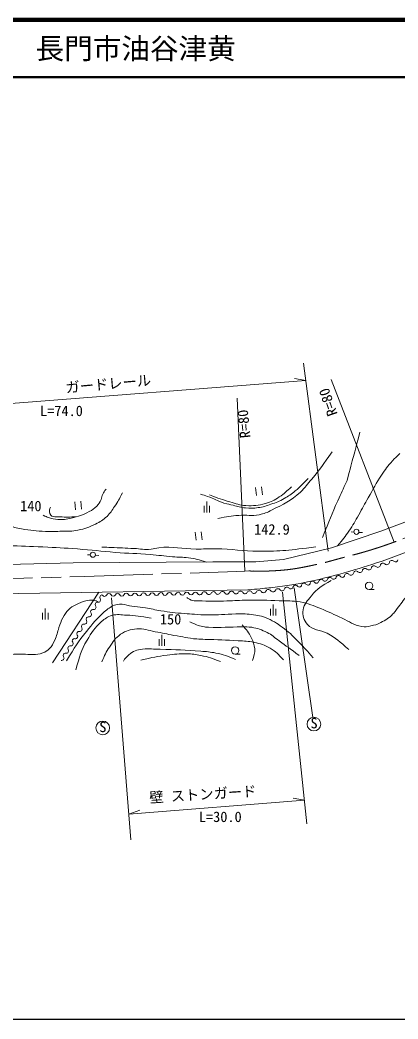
# Model space of a CAD drawing. Units: millimetres, scale not verified. Extents: x 40000 to 680000, y 20000 to 380000.
# Drawn here: x 395113 to 461222, y 205000 to 380000 of the extents above; entities that cross this region are included whole.
import ezdxf
from ezdxf.enums import TextEntityAlignment as Align

# ---------------------------------------------------------------- set-up
doc = ezdxf.new("R2010")
doc.units = ezdxf.units.MM
doc.header["$LTSCALE"] = 1000
doc.linetypes.add('CHAIN', pattern=[18.5, 12, -1.5, 3.5, -1.5])
for name, color, linetype, lineweight in [('M-BGD', 7, 'Continuous', 13), ('M-BMK', 2, 'CHAIN', 13), ('M-STR-HTXT', 7, 'Continuous', 13), ('M-TTL', 2, 'Continuous', 140), ('M-TTL-BAND', 7, 'Continuous', 25), ('M-TTL-LINE', 7, 'Continuous', 50), ('M-TTL-TXT', 7, 'Continuous', 13)]:
    doc.layers.add(name, color=color, linetype=linetype, lineweight=lineweight)
doc.styles.add('ＭＳ ゴシック', font='')
doc.styles.get('ＭＳ ゴシック').set_extended_font_data('MS Gothic')

msp = doc.modelspace()

# ---------------------------------------------------------------- linework, layer by layer
at = {"layer": 'M-BGD'}
for p, q in [((436322, 298099), (436463, 296707)), ((437366, 298205), (437508, 296812)), ((404687, 295587), (404829, 294194)), ((405732, 295693), (405873, 294300)), ((427323, 294889), (427323, 293732)), ((427795, 295644), (427795, 293732)), ((428267, 294889), (428267, 293732)), ((425760, 290254), (425901, 288861)), ((426804, 290359), (426945, 288967)), ((453015, 290340), (453500, 290308)), ((454388, 290250), (455008, 290209)), ((406926, 286321), (407411, 286289)), ((408299, 286231), (408919, 286191)), ((434942, 280197), (390183, 279456)), ((443071, 280552), (446314, 257844)), ((456164, 280230), (457071, 280230)), ((400818, 267403), (408901, 279766)), ((399538, 276899), (399538, 274986)), ((438928, 276858), (438928, 275700)), ((439400, 277613), (439400, 275700)), ((439873, 276858), (439873, 275700)), ((399066, 276143), (399066, 274986)), ((400010, 276143), (400010, 274986)), ((419443, 271544), (419443, 270387)), ((419915, 272299), (419915, 270387)), ((420387, 271544), (420387, 270387)), ((432730, 268917), (433637, 268917))]:
    msp.add_line(p, q, dxfattribs=at)
for points in [[(374368, 284148), (374492, 284148), (404389, 284904), (428824, 285062), (436341, 285113), (441212, 285466), (449596, 287548), (458247, 290433), (486265, 300948), (507615, 309081), (509515, 309657), (519415, 312266)], [(506755, 303363), (459560, 285607), (459745, 285677)]]:
    msp.add_lwpolyline(points, dxfattribs=at)
for centre, radius in [((453948, 290346), 450), ((407860, 286328), 450), ((456164, 280878), 648), ((432730, 269565), 648), ((446527, 256664), 1200), ((409592, 256003), 1200)]:
    msp.add_circle(centre, radius, dxfattribs=at)
for centre, radius, start, end in [((460164, 284869), 460, 43.58009, 169.25438), ((460796, 285490), 426, 225.36277, 356.48939), ((454549, 283653), 460, 223.58009, 349.25438), ((455453, 283481), 460, 43.58009, 169.25438), ((456119, 284116), 460, 223.58009, 349.25438), ((457023, 283944), 460, 43.58009, 169.25438), ((457689, 284578), 460, 223.58009, 349.25438), ((458593, 284407), 460, 43.58009, 169.25438), ((459260, 285041), 460, 223.58009, 349.25438), ((447794, 281604), 422, 36.76606, 168.62118), ((448471, 282109), 422, 216.76606, 348.62118), ((449298, 281943), 422, 36.76606, 168.62118), ((449975, 282448), 422, 216.76606, 348.62118), ((450803, 282282), 422, 36.76606, 168.62118), ((451479, 282787), 422, 216.76606, 348.62118), ((452307, 282620), 422, 36.76606, 168.62118), ((452979, 283190), 460, 223.58009, 349.25438), ((453882, 283019), 460, 43.58009, 169.25438), ((435266, 279569), 438, 26.66251, 155.87728), ((436913, 279647), 468, 32.35148, 156.81785), ((438564, 279780), 468, 32.35148, 156.81785), ((439355, 280281), 468, 212.35148, 336.81785), ((440215, 279912), 468, 32.35148, 156.81785), ((440949, 280415), 422, 216.76606, 348.62118), ((441777, 280249), 422, 36.76606, 168.62118), ((442453, 280754), 422, 216.76606, 348.62118), ((443281, 280587), 422, 36.76606, 168.62118), ((443958, 281093), 422, 216.76606, 348.62118), ((444785, 280926), 422, 36.76606, 168.62118), ((445462, 281432), 422, 216.76606, 348.62118), ((446290, 281265), 422, 36.76606, 168.62118), ((446966, 281771), 422, 216.76606, 348.62118), ((408798, 278402), 408, 260.69305, 35.10757), ((409465, 278872), 408, 80.69305, 215.10757), ((409907, 279442), 411, 204.03259, 337.89855), ((410669, 279133), 411, 24.03259, 157.89855), ((411419, 279467), 411, 204.03259, 337.89855), ((412181, 279158), 411, 24.03259, 157.89855), ((412932, 279493), 411, 204.03259, 337.89855), ((413694, 279184), 411, 24.03259, 157.89855), ((414445, 279518), 411, 204.03259, 337.89855), ((415206, 279209), 411, 24.03259, 157.89855), ((415957, 279544), 411, 204.03259, 337.89855), ((416719, 279235), 411, 24.03259, 157.89855), ((417470, 279569), 411, 204.03259, 337.89855), ((418231, 279260), 411, 24.03259, 157.89855), ((418982, 279595), 411, 204.03259, 337.89855), ((419744, 279286), 411, 24.03259, 157.89855), ((420495, 279620), 411, 204.03259, 337.89855), ((421256, 279311), 411, 24.03259, 157.89855), ((422007, 279646), 411, 204.03259, 337.89855), ((422769, 279337), 411, 24.03259, 157.89855), ((423520, 279671), 411, 204.03259, 337.89855), ((424281, 279362), 411, 24.03259, 157.89855), ((425032, 279697), 411, 204.03259, 337.89855), ((425794, 279388), 411, 24.03259, 157.89855), ((426561, 279751), 438, 206.66251, 335.87728), ((427360, 279394), 438, 26.66251, 155.87728), ((428142, 279786), 438, 206.66251, 335.87728), ((428941, 279429), 438, 26.66251, 155.87728), ((429723, 279821), 438, 206.66251, 335.87728), ((430522, 279464), 438, 26.66251, 155.87728), ((431304, 279856), 438, 206.66251, 335.87728), ((432103, 279499), 438, 26.66251, 155.87728), ((432885, 279892), 438, 206.66251, 335.87728), ((433684, 279534), 438, 26.66251, 155.87728), ((434467, 279927), 438, 206.66251, 335.87728), ((436052, 280016), 468, 212.35148, 336.81785), ((437704, 280148), 468, 212.35148, 336.81785), ((407866, 276322), 408, 80.69305, 215.10757), ((407998, 277128), 408, 260.69305, 35.10757), ((408666, 277597), 408, 80.69305, 215.10757), ((406399, 274578), 408, 260.69305, 35.10757), ((407066, 275047), 408, 80.69305, 215.10757), ((407198, 275853), 408, 260.69305, 35.10757), ((405599, 273303), 408, 260.69305, 35.10757), ((406267, 273772), 408, 80.69305, 215.10757), ((404667, 271223), 408, 80.69305, 215.10757), ((404799, 272028), 408, 260.69305, 35.10757), ((405467, 272498), 408, 80.69305, 215.10757), ((403200, 269478), 408, 260.69305, 35.10757), ((403868, 269948), 408, 80.69305, 215.10757), ((404000, 270753), 408, 260.69305, 35.10757), ((402400, 268204), 408, 260.69305, 35.10757), ((403068, 268673), 408, 80.69305, 215.10757)]:
    msp.add_arc(centre, radius, start, end, dxfattribs=at)
msp.add_open_spline([(454548, 307785), (453444, 303561), (453444, 303561), (452340, 299337)], degree=3, dxfattribs=at)
for points, knots in [([(429708, 292689), (431425, 293004), (431934, 293100), (433377, 293227), (434769, 293349), (435590, 293034), (436952, 293344), (437834, 293544), (438327, 293716), (439125, 294138), (441174, 295221), (442472, 295694), (444150, 297293), (445011, 298114), (445394, 298671), (446159, 299583), (447651, 301362), (448081, 302041), (449711, 304350)], [0, 0, 0, 0, 1, 1, 1, 2, 2, 2, 3, 3, 3, 4, 4, 4, 5, 5, 5, 6, 6, 6, 6]), ([(461526, 304032), (460900, 303473), (460720, 303285), (460241, 302770), (459406, 301874), (459032, 301286), (458348, 300270), (457349, 298787), (456923, 297872), (456034, 296321), (455368, 295158), (455026, 294488), (454352, 293330), (453699, 292208), (453378, 291550), (452646, 290479), (451927, 289428), (451634, 289076), (450652, 287900)], [0, 0, 0, 0, 1, 1, 1, 2, 2, 2, 3, 3, 3, 4, 4, 4, 5, 5, 5, 6, 6, 6, 6]), ([(430781, 295361), (431555, 295177), (431754, 295131), (432379, 294989), (433232, 294797), (433696, 294588), (434567, 294518), (435414, 294451), (435900, 294458), (436741, 294574), (437642, 294698), (438136, 294862), (438995, 295159), (439936, 295484), (440468, 295681), (441332, 296177), (442116, 296627), (442534, 296923), (443232, 297496), (444195, 298286), (444637, 298837), (445538, 299697), (445538, 299697), (445538, 299697), (445538, 299697)], [0, 0, 0, 0, 1, 1, 1, 2, 2, 2, 3, 3, 3, 4, 4, 4, 5, 5, 5, 6, 6, 6, 7, 7, 7, 8, 8, 8, 8]), ([(452340, 299337), (451524, 297646), (451318, 297188), (450693, 295797), (449575, 293311), (449266, 292467), (448029, 289348)], [0, 0, 0, 0, 1, 1, 1, 2, 2, 2, 2]), ([(399178, 293246), (399600, 293026), (399749, 292965), (400133, 292830), (400738, 292619), (401105, 292570), (401743, 292519), (402649, 292446), (403175, 292538), (404059, 292747), (405343, 293050), (406077, 293262), (407237, 293890), (407784, 294186), (408075, 294396), (408525, 294824), (408923, 295203), (409042, 295515), (409283, 296008), (409451, 296352), (409440, 296588), (409605, 296933), (409778, 297293), (409877, 297423), (410156, 297795)], [0, 0, 0, 0, 1, 1, 1, 2, 2, 2, 3, 3, 3, 4, 4, 4, 5, 5, 5, 6, 6, 6, 7, 7, 7, 8, 8, 8, 8]), ([(428238, 296833), (429917, 296189), (430403, 295984), (431837, 295587), (432915, 295288), (433507, 294969), (434625, 294933), (435977, 294888), (436771, 294923), (438068, 295306), (439063, 295600), (439600, 295875), (440467, 296444), (441363, 297031), (441749, 297516), (442570, 298204), (442570, 298204), (442570, 298204), (442570, 298204)], [0, 0, 0, 0, 1, 1, 1, 2, 2, 2, 3, 3, 3, 4, 4, 4, 5, 5, 5, 6, 6, 6, 6]), ([(373140, 296552), (374643, 295154), (375110, 294776), (376224, 293498), (376712, 292938), (376928, 292573), (377439, 292034), (378109, 291328), (378435, 290870), (379215, 290289), (379745, 289895), (380067, 289700), (380664, 289417), (381443, 289047), (381906, 288886), (382736, 288653), (383752, 288368), (384351, 288320), (385400, 288202), (386671, 288058), (387394, 288124), (388671, 288077), (390369, 288014), (391320, 287984), (393018, 287921), (395397, 287833), (396731, 287798), (399109, 287687), (401471, 287578), (402795, 287519), (405154, 287345), (407744, 287154), (409185, 286939), (411775, 286737), (414157, 286552), (415500, 286560), (417881, 286363), (419417, 286236), (420272, 286104), (421807, 285974), (422889, 285882), (423505, 285936), (424580, 285787), (425831, 285614), (426286, 285469), (427728, 285055)], [0, 0, 0, 0, 1, 1, 1, 2, 2, 2, 3, 3, 3, 4, 4, 4, 5, 5, 5, 6, 6, 6, 7, 7, 7, 8, 8, 8, 9, 9, 9, 10, 10, 10, 11, 11, 11, 12, 12, 12, 13, 13, 13, 14, 14, 14, 15, 15, 15, 15]), ([(376197, 296464), (377329, 295754), (377650, 295558), (378612, 295031), (379683, 294444), (380271, 294073), (381416, 293644), (382489, 293243), (383109, 293046), (384235, 292834), (385759, 292548), (386637, 292549), (388177, 292367), (389108, 292257), (389638, 292254), (390560, 292086), (391528, 291911), (392038, 291674), (392991, 291432), (393919, 291197), (394429, 291013), (395374, 290856), (396998, 290586), (397920, 290467), (399565, 290404), (400714, 290360), (401360, 290407), (402509, 290451), (403575, 290491), (404193, 290396), (405235, 290622), (406469, 290889), (407160, 291116), (408289, 291681), (409147, 292112), (409629, 292396), (410330, 293052), (410951, 293634), (411173, 294079), (411654, 294782), (412260, 295668), (412430, 296023), (413025, 297165)], [0, 0, 0, 0, 1, 1, 1, 2, 2, 2, 3, 3, 3, 4, 4, 4, 5, 5, 5, 6, 6, 6, 7, 7, 7, 8, 8, 8, 9, 9, 9, 10, 10, 10, 11, 11, 11, 12, 12, 12, 13, 13, 13, 14, 14, 14, 14]), ([(426668, 296950), (427271, 296780), (427441, 296719), (427930, 296553), (429073, 296165), (429647, 295777), (430781, 295361)], [0, 0, 0, 0, 1, 1, 1, 2, 2, 2, 2]), ([(400451, 294685), (400293, 294334), (400218, 293962), (400357, 293532), (400623, 292709), (401633, 293043), (402491, 292940), (403399, 292831), (403801, 292897), (404828, 293049)], [0, 0, 0, 0, 1, 1, 1, 2, 2, 2, 3, 3, 3, 3]), ([(478006, 288755), (475344, 287555), (474634, 287256), (472514, 286208), (471570, 285742), (471023, 285514), (470108, 284993), (469007, 284366), (468357, 284056), (467350, 283287), (466242, 282440), (465754, 281807), (464733, 280857), (463920, 280100), (463376, 279761), (462653, 278918), (461899, 278037), (461574, 277466), (460854, 276557), (460661, 276314), (460559, 276170), (460340, 275950), (459621, 275225), (459110, 274919), (458213, 274431), (457590, 274091), (457179, 274014), (456484, 273870), (455866, 273742), (455495, 273652), (454872, 273753), (453434, 273987), (452770, 274616), (451437, 275202), (449978, 275844), (449207, 276311), (447721, 276884), (446342, 277417), (445578, 277797), (444122, 278053), (442700, 278303), (441874, 278210), (440430, 278263), (438277, 278342), (437070, 278410), (434915, 278380), (433500, 278360), (432709, 278275), (431293, 278240), (429615, 278198), (428668, 278113), (426994, 278240), (426122, 278306), (425537, 278094), (424774, 278520), (424573, 278633), (424471, 278679), (424283, 278847)], [0, 0, 0, 0, 1, 1, 1, 2, 2, 2, 3, 3, 3, 4, 4, 4, 5, 5, 5, 6, 6, 6, 7, 7, 7, 8, 8, 8, 9, 9, 9, 10, 10, 10, 11, 11, 11, 12, 12, 12, 13, 13, 13, 14, 14, 14, 15, 15, 15, 16, 16, 16, 17, 17, 17, 18, 18, 18, 19, 19, 19, 19]), ([(446837, 287700), (442222, 287136), (440803, 286906), (436917, 286929), (433955, 286947), (432308, 287336), (429346, 287385), (428004, 287407), (427253, 287321), (425911, 287315), (423363, 287302), (421920, 287877), (419391, 287560), (418850, 287492), (418567, 287334), (418024, 287280), (416865, 287162), (416209, 287367), (415045, 287420), (413484, 287491), (412610, 287528), (411049, 287595), (410405, 287623), (410204, 287631), (409401, 287665)], [0, 0, 0, 0, 1, 1, 1, 2, 2, 2, 3, 3, 3, 4, 4, 4, 5, 5, 5, 6, 6, 6, 7, 7, 7, 8, 8, 8, 8]), ([(459560, 285607), (456258, 284496), (455366, 284187), (452639, 283406), (450287, 282732), (448966, 282359), (446579, 281817), (444093, 281252), (442671, 281065), (440145, 280711), (438969, 280546), (438306, 280476), (437123, 280368), (436272, 280290), (435995, 280268), (434942, 280197)], [0, 0, 0, 0, 1, 1, 1, 2, 2, 2, 3, 3, 3, 4, 4, 4, 5, 5, 5, 5]), ([(452610, 269734), (450987, 271140), (450447, 271654), (448847, 272561), (447557, 273292), (446339, 272988), (445389, 274127), (444725, 274923), (444506, 275646), (444641, 276674), (444785, 277765), (445395, 278232), (446067, 279104), (447117, 280469), (447883, 280826), (449525, 281838)], [0, 0, 0, 0, 1, 1, 1, 2, 2, 2, 3, 3, 3, 4, 4, 4, 5, 5, 5, 5]), ([(388707, 266823), (388789, 267003), (388843, 267067), (388949, 267210), (389312, 267705), (389707, 267806), (390251, 268090), (390869, 268413), (391216, 268621), (391891, 268796), (392473, 268947), (392828, 268848), (393429, 268872), (394277, 268906), (394753, 268942), (395603, 268934), (396280, 268929), (396658, 268794), (397334, 268839), (398034, 268887), (398461, 268851), (399110, 269120), (399596, 269322), (399862, 269492), (400231, 269867), (400719, 270363), (400895, 270737), (401197, 271363), (401590, 272178), (401621, 272709), (401929, 273560), (402177, 274243), (402266, 274651), (402615, 275289), (402934, 275872), (403107, 276224), (403581, 276691), (404021, 277126), (404358, 277272), (404905, 277563), (405544, 277904), (405927, 278074), (406634, 278233), (407135, 278346), (407436, 278422), (407943, 278342), (408321, 278283), (408489, 278224), (408877, 278046)], [0, 0, 0, 0, 1, 1, 1, 2, 2, 2, 3, 3, 3, 4, 4, 4, 5, 5, 5, 6, 6, 6, 7, 7, 7, 8, 8, 8, 9, 9, 9, 10, 10, 10, 11, 11, 11, 12, 12, 12, 13, 13, 13, 14, 14, 14, 15, 15, 15, 16, 16, 16, 16]), ([(403257, 267768), (404754, 270226), (405189, 271018), (406716, 272886), (407860, 274287), (408477, 275116), (409847, 276298), (410476, 276840), (410850, 277163), (411623, 277466), (412926, 277978), (413804, 277349), (415198, 277232), (415921, 277172), (416327, 277130), (417044, 277022), (418101, 276863), (418675, 276669), (419732, 276508), (421331, 276265), (422233, 276158), (423844, 276017), (424546, 275956), (424941, 275942), (425644, 275901), (426520, 275849), (427010, 275789), (427887, 275784), (429832, 275773), (430919, 275928), (432864, 275947), (433914, 275958), (434510, 276009), (435552, 275877), (436692, 275733), (437345, 275601), (438403, 275153), (439651, 274624), (440281, 274161), (441370, 273353), (442450, 272553), (442946, 271969), (443894, 271017), (444920, 269986), (445245, 269600), (446394, 268259)], [0, 0, 0, 0, 1, 1, 1, 2, 2, 2, 3, 3, 3, 4, 4, 4, 5, 5, 5, 6, 6, 6, 7, 7, 7, 8, 8, 8, 9, 9, 9, 10, 10, 10, 11, 11, 11, 12, 12, 12, 13, 13, 13, 14, 14, 14, 15, 15, 15, 15]), ([(404901, 266186), (405540, 268559), (405720, 269505), (406833, 271348), (407664, 272725), (408144, 273546), (409356, 274604), (409985, 275152), (410393, 275461), (411195, 275694), (412147, 275971), (412742, 275766), (413734, 275741), (415438, 275698), (416055, 275549), (418065, 275211)], [0, 0, 0, 0, 1, 1, 1, 2, 2, 2, 3, 3, 3, 4, 4, 4, 5, 5, 5, 5]), ([(409426, 267566), (409942, 268786), (410125, 269218), (410766, 270162), (411413, 271116), (411747, 271749), (412708, 272385), (413682, 273029), (414370, 273266), (415533, 273361), (416795, 273464), (417486, 273064), (418732, 272842), (420027, 272611), (420743, 272432), (422040, 272208), (423595, 271940), (424456, 271699), (426028, 271570), (426599, 271523), (426920, 271531), (427492, 271507), (429750, 271415), (431017, 271420), (433272, 271274), (434362, 271203), (434984, 271195), (436053, 270970), (437203, 270727), (437869, 270540), (438880, 269942), (439910, 269332), (440282, 268909), (441170, 267909)], [0, 0, 0, 0, 1, 1, 1, 2, 2, 2, 3, 3, 3, 4, 4, 4, 5, 5, 5, 6, 6, 6, 7, 7, 7, 8, 8, 8, 9, 9, 9, 10, 10, 10, 11, 11, 11, 11]), ([(424836, 274565), (425845, 274117), (426180, 273908), (427110, 273739), (427478, 273672), (427686, 273625), (428060, 273614), (430354, 273551), (431639, 273683), (433933, 273677), (434603, 273675), (434984, 273708), (435647, 273614), (436741, 273460), (437322, 273169), (438327, 272711), (439233, 272297), (439602, 271823), (440414, 271246), (441802, 270260), (442236, 269932), (443935, 268676)], [0, 0, 0, 0, 1, 1, 1, 2, 2, 2, 3, 3, 3, 4, 4, 4, 5, 5, 5, 6, 6, 6, 7, 7, 7, 7]), ([(435762, 267790), (436059, 268630), (436209, 269030), (436160, 269847), (436113, 270616), (435907, 271033), (435599, 271739), (435157, 272752), (434775, 273102), (433940, 274029)], [0, 0, 0, 0, 1, 1, 1, 2, 2, 2, 3, 3, 3, 3]), ([(413190, 267657), (413516, 268195), (413707, 268410), (414140, 268794), (414902, 269469), (415544, 269651), (416555, 269776), (417757, 269923), (418444, 269787), (419655, 269760), (422426, 269698), (423979, 269637), (426743, 269433), (427771, 269357), (428350, 269306), (429361, 269106), (430754, 268830), (431261, 268595), (432819, 267984)], [0, 0, 0, 0, 1, 1, 1, 2, 2, 2, 3, 3, 3, 4, 4, 4, 5, 5, 5, 6, 6, 6, 6]), ([(416243, 267844), (418388, 268354), (419031, 268536), (420855, 268747), (422175, 268901), (422921, 269013), (424251, 268981), (425231, 268958), (425780, 268865), (426743, 268685), (428134, 268426), (428639, 268198), (430202, 267610)], [0, 0, 0, 0, 1, 1, 1, 2, 2, 2, 3, 3, 3, 4, 4, 4, 4])]:
    msp.add_open_spline(points, degree=3, knots=knots, dxfattribs=at)
at = {"layer": 'M-BMK'}
for points in [[(509354, 306739), (473263, 293347), (460923, 288675)], [(164395, 270661), (169809, 270500), (188974, 271686), (217960, 273594), (239472, 274900), (266685, 276552), (317727, 279566), (338110, 280485), (366837, 281308), (406372, 282540), (433011, 283367), (435887, 283531)]]:
    msp.add_lwpolyline(points, dxfattribs=at)
msp.add_open_spline([(435144, 283489), (437278, 283411), (437935, 283432), (439719, 283531), (442657, 283694), (444290, 284046), (447165, 284668), (448843, 285032), (449761, 285328), (451418, 285774), (453430, 286316), (454571, 286573), (456559, 287192), (458278, 287727), (458848, 287926), (460923, 288675)], degree=3, knots=[0, 0, 0, 0, 1, 1, 1, 2, 2, 2, 3, 3, 3, 4, 4, 4, 5, 5, 5, 5], dxfattribs=at)
at = {"layer": 'M-STR-HTXT'}
for p, q in [((444707, 319875), (448983, 286981)), ((373444, 311223), (445100, 316853)), ((445100, 316853), (443135, 317217)), ((460537, 288535), (449513, 317028)), ((434413, 283447), (433081, 313758)), ((411120, 278773), (414520, 236403)), ((441050, 279788), (445305, 239174)), ((414158, 240904), (444868, 243343)), ((444868, 243343), (442903, 243705)), ((414158, 240904), (416043, 241573))]:
    msp.add_line(p, q, dxfattribs=at)
at = {"layer": 'M-TTL'}
msp.add_line((680000, 380000), (40000, 380000), dxfattribs=at)
at = {"layer": 'M-TTL-BAND'}
msp.add_line((40000, 205000), (579000, 205000), dxfattribs=at)
at = {"layer": 'M-TTL-LINE'}
msp.add_line((40000, 370000), (680000, 370000), dxfattribs=at)

# ---------------------------------------------------------------- texts
at = {"layer": 'M-BGD', "style": 'ＭＳ ゴシック'}
for s, p in [('140', (395133, 293400)), ('142.9', (436059, 289302)), ('150', (419582, 273567))]:
    msp.add_text(s, height=1833, dxfattribs=at).set_placement(p, align=Align.BOTTOM_LEFT)
for p in [(446536, 255362), (409601, 254701)]:
    msp.add_text('S', height=1833, dxfattribs=at).set_placement(p, align=Align.BOTTOM_CENTER)
at = {"layer": 'M-STR-HTXT', "style": 'ＭＳ ゴシック'}
for s, rotation, p in [('ガードレール', 5.152, (403202, 314129)), ('R=80', 109.021, (451201, 311169)), ('R=80', 95.601, (435977, 306904)), ('壁 ストンガード', 3.642, (417832, 242313))]:
    msp.add_text(s, height=1833, rotation=rotation, dxfattribs=at).set_placement(p, align=Align.BOTTOM_LEFT)
for s, p in [('L=74.0', (398622, 310063)), ('L=30.0', (426403, 238959))]:
    msp.add_text(s, height=1833, dxfattribs=at).set_placement(p, align=Align.BOTTOM_LEFT)
at = {"layer": 'M-TTL-TXT', "style": 'ＭＳ ゴシック'}
msp.add_text('地 名      長門市油谷津黄', height=3666, dxfattribs=at).set_placement((370380, 375000), align=Align.MIDDLE_LEFT)

doc.saveas('drawing.dxf')
